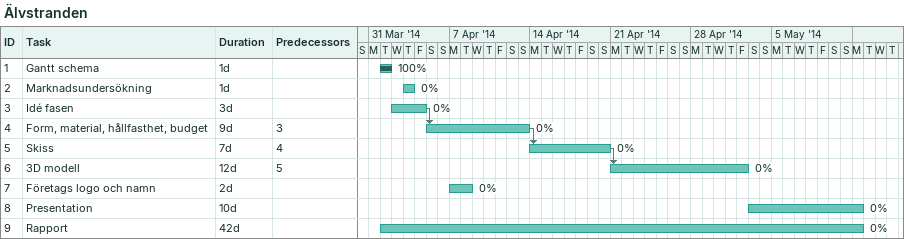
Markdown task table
Älvstranden

| ID | Task | Duration | Start | Finish | Predecessors | % complete |
|---|---|---|---|---|---|---|
| 1 | Gantt schema | 1d | 2014-04-01 | 2014-04-01 |  | 100 |
| 2 | Marknadsundersökning | 1d | 2014-04-03 | 2014-04-03 |  | 0 |
| 3 | Idé fasen | 3d | 2014-04-02 | 2014-04-04 |  | 0 |
| 4 | Form, material, hållfasthet, budget | 9d | 2014-04-05 | 2014-04-13 | 3 | 0 |
| 5 | Skiss | 7d | 2014-04-14 | 2014-04-20 | 4 | 0 |
| 6 | 3D modell | 12d | 2014-04-21 | 2014-05-02 | 5 | 0 |
| 7 | Företags logo och namn | 2d | 2014-04-07 | 2014-04-08 |  | 0 |
| 8 | Presentation | 10d | 2014-05-03 | 2014-05-12 |  | 0 |
| 9 | Rapport | 42d | 2014-04-01 | 2014-05-12 |  | 0 |
